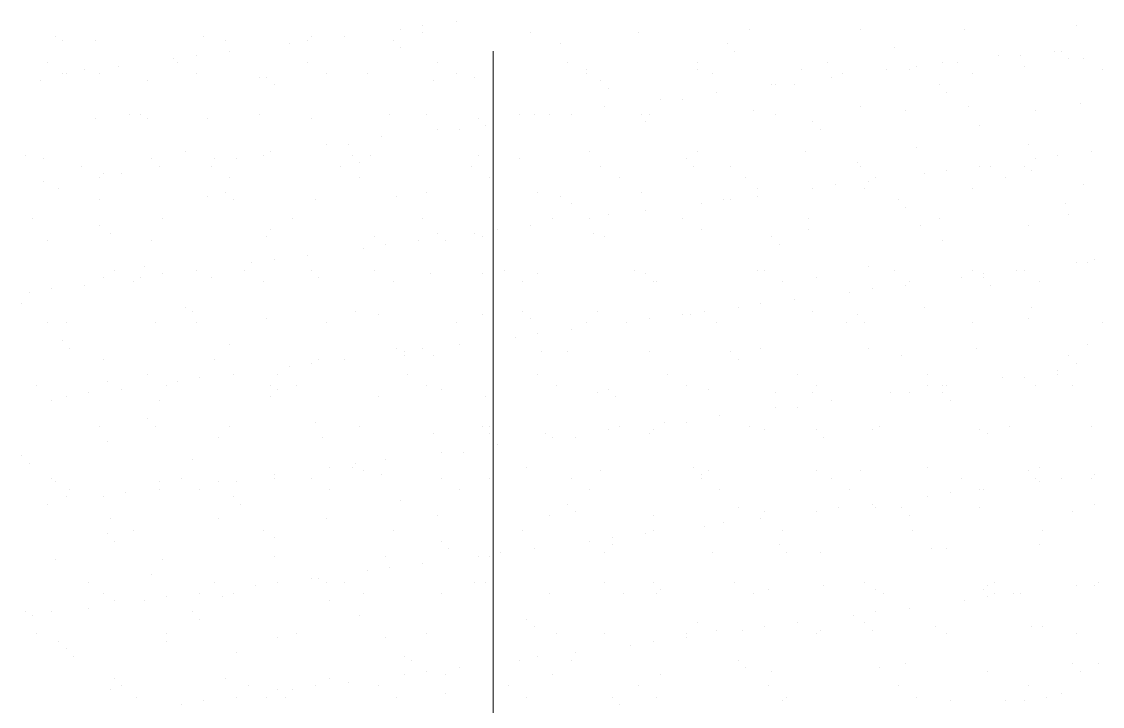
# Model space of a CAD drawing. Header units: millimetres. Extents: x 21 to 236, y 15 to 64.
# Drawn here: x 57.628 to 58.947, y 29.751 to 30.587 of the extents above; entities that cross this region are included whole.
import ezdxf

# ---------------------------------------------------------------- set-up
doc = ezdxf.new("R2010")
doc.units = ezdxf.units.MM
doc.layers.add('PDF_Cota', color=90, linetype='Continuous')
doc.layers.add('PDF_Grama', color=7, linetype='Continuous', true_color=0x397200)

msp = doc.modelspace()

# ---------------------------------------------------------------- linework, layer by layer
at = {"layer": 'PDF_Cota', "lineweight": 0}
msp.add_lwpolyline([(58.2034, 30.5512), (58.2034, 27.0023)], dxfattribs=at)
at = {"layer": 'PDF_Grama', "lineweight": 20}
for points in [[(58.158, 30.5874), (58.158, 30.5874)], [(58.0901, 30.5783), (58.0901, 30.5783)], [(58.1173, 30.5829), (58.1173, 30.5829)], [(58.1173, 30.5738), (58.1173, 30.5738)], [(58.2487, 30.5738), (58.2487, 30.5738)], [(58.3801, 30.5738), (58.3801, 30.5738)], [(58.5161, 30.5783), (58.5161, 30.5783)], [(58.6521, 30.5783), (58.6521, 30.5783)], [(58.779, 30.5783), (58.779, 30.5783)], [(58.915, 30.5829), (58.915, 30.5829)], [(57.6685, 30.5693), (57.6685, 30.5693)], [(57.6776, 30.5647), (57.6776, 30.5647)], [(57.7184, 30.5647), (57.7184, 30.5647)], [(57.8498, 30.5693), (57.8498, 30.5693)], [(57.877, 30.5647), (57.877, 30.5647)], [(57.9541, 30.5602), (57.9541, 30.5602)], [(57.9768, 30.5647), (57.9768, 30.5647)], [(57.9813, 30.5693), (57.9813, 30.5693)], [(58.0221, 30.5693), (58.0221, 30.5693)], [(58.081, 30.5647), (58.081, 30.5647)], [(58.285, 30.5602), (58.285, 30.5602)], [(58.4889, 30.5602), (58.4889, 30.5602)], [(57.8408, 30.5466), (57.8408, 30.5466)], [(57.8816, 30.5512), (57.8816, 30.5512)], [(58.0901, 30.5557), (58.0901, 30.5557)], [(58.498, 30.5512), (58.498, 30.5512)], [(58.6929, 30.5557), (58.6929, 30.5557)], [(58.8198, 30.5466), (58.8198, 30.5466)], [(58.847, 30.5466), (58.847, 30.5466)], [(58.8878, 30.5512), (58.8878, 30.5512)], [(58.8968, 30.5512), (58.8968, 30.5512)], [(57.6595, 30.5376), (57.6595, 30.5376)], [(57.8136, 30.5421), (57.8136, 30.5421)], [(57.8181, 30.5376), (57.8181, 30.5376)], [(57.9768, 30.5376), (57.9768, 30.5376)], [(58.1354, 30.5376), (58.1354, 30.5376)], [(58.294, 30.5376), (58.294, 30.5376)], [(58.4527, 30.5376), (58.4527, 30.5376)], [(58.6113, 30.5376), (58.6113, 30.5376)], [(58.7518, 30.5376), (58.7518, 30.5376)], [(58.7699, 30.5376), (58.7699, 30.5376)], [(58.9059, 30.5421), (58.9059, 30.5421)], [(58.924, 30.5421), (58.924, 30.5421)], [(57.6776, 30.524), (57.6776, 30.524)], [(57.6821, 30.524), (57.6821, 30.524)], [(57.7048, 30.5285), (57.7048, 30.5285)], [(57.7229, 30.524), (57.7229, 30.524)], [(57.7456, 30.533), (57.7456, 30.533)], [(57.8408, 30.524), (57.8408, 30.524)], [(57.9994, 30.524), (57.9994, 30.524)], [(58.0493, 30.524), (58.0493, 30.524)], [(58.158, 30.524), (58.158, 30.524)], [(58.3167, 30.5285), (58.3167, 30.5285)], [(58.3167, 30.524), (58.3167, 30.524)], [(58.4527, 30.5285), (58.4527, 30.5285)], [(58.4708, 30.524), (58.4708, 30.524)], [(58.5796, 30.5285), (58.5796, 30.5285)], [(58.6294, 30.524), (58.6294, 30.524)], [(58.6838, 30.5285), (58.6838, 30.5285)], [(58.711, 30.5285), (58.711, 30.5285)], [(58.7201, 30.533), (58.7201, 30.533)], [(58.7881, 30.524), (58.7881, 30.524)], [(58.8515, 30.533), (58.8515, 30.533)], [(58.9467, 30.5285), (58.9467, 30.5285)], [(57.6504, 30.5149), (57.6504, 30.5149)], [(57.7819, 30.5149), (57.7819, 30.5149)], [(57.9178, 30.5194), (57.9178, 30.5194)], [(57.9269, 30.5194), (57.9269, 30.5194)], [(57.936, 30.5104), (57.936, 30.5104)], [(58.1309, 30.5149), (58.1309, 30.5149)], [(58.1807, 30.5194), (58.1807, 30.5194)], [(58.3348, 30.5149), (58.3348, 30.5149)], [(58.5433, 30.5104), (58.5433, 30.5104)], [(58.5478, 30.5104), (58.5478, 30.5104)], [(58.5705, 30.5104), (58.5705, 30.5104)], [(58.6158, 30.5194), (58.6158, 30.5194)], [(58.7473, 30.5104), (58.7473, 30.5104)], [(58.3439, 30.5058), (58.3439, 30.5058)], [(58.4753, 30.5013), (58.4753, 30.5013)], [(58.7563, 30.5013), (58.7563, 30.5013)], [(58.3393, 30.4832), (58.3393, 30.4832)], [(58.4073, 30.4922), (58.4073, 30.4922)], [(58.4345, 30.4922), (58.4345, 30.4922)], [(58.6521, 30.4832), (58.6521, 30.4832)], [(58.7835, 30.4832), (58.7835, 30.4832)], [(58.9195, 30.4877), (58.9195, 30.4877)], [(57.7184, 30.4696), (57.7184, 30.4696)], [(57.7592, 30.4741), (57.7592, 30.4741)], [(57.7728, 30.4741), (57.7728, 30.4741)], [(57.7819, 30.4696), (57.7819, 30.4696)], [(57.8544, 30.4696), (57.8544, 30.4696)], [(57.9178, 30.4741), (57.9178, 30.4741)], [(57.9813, 30.4696), (57.9813, 30.4696)], [(57.9813, 30.4696), (57.9813, 30.4696)], [(58.0765, 30.4741), (58.0765, 30.4741)], [(58.1218, 30.4741), (58.1218, 30.4741)], [(58.1852, 30.4696), (58.1852, 30.4696)], [(58.2351, 30.4741), (58.2351, 30.4741)], [(58.2532, 30.4741), (58.2532, 30.4741)], [(58.2714, 30.4741), (58.2714, 30.4741)], [(58.2986, 30.4741), (58.2986, 30.4741)], [(58.3847, 30.4741), (58.3847, 30.4741)], [(58.3937, 30.4741), (58.3937, 30.4741)], [(58.5206, 30.4786), (58.5206, 30.4786)], [(58.5478, 30.4741), (58.5478, 30.4741)], [(58.7065, 30.4786), (58.7065, 30.4786)], [(58.8651, 30.4786), (58.8651, 30.4786)], [(58.1354, 30.456), (58.1354, 30.456)], [(58.1626, 30.456), (58.1626, 30.456)], [(58.1943, 30.4605), (58.1943, 30.4605)], [(58.2034, 30.465), (58.2034, 30.465)], [(58.3892, 30.465), (58.3892, 30.465)], [(58.5932, 30.465), (58.5932, 30.465)], [(58.6022, 30.456), (58.6022, 30.456)], [(58.7971, 30.4605), (58.7971, 30.4605)], [(58.0674, 30.4469), (58.0674, 30.4469)], [(57.8272, 30.4288), (57.8272, 30.4288)], [(57.9314, 30.4288), (57.9314, 30.4288)], [(57.9994, 30.4378), (57.9994, 30.4378)], [(58.0266, 30.4378), (58.0266, 30.4378)], [(58.3212, 30.4288), (58.3212, 30.4288)], [(58.4527, 30.4288), (58.4527, 30.4288)], [(58.5841, 30.4288), (58.5841, 30.4288)], [(58.7201, 30.4333), (58.7201, 30.4333)], [(58.856, 30.4378), (58.856, 30.4378)], [(58.9331, 30.4288), (58.9331, 30.4288)], [(57.6323, 30.4242), (57.6323, 30.4242)], [(57.655, 30.4197), (57.655, 30.4197)], [(57.7864, 30.4197), (57.7864, 30.4197)], [(57.8634, 30.4197), (57.8634, 30.4197)], [(57.8906, 30.4197), (57.8906, 30.4197)], [(57.9224, 30.4242), (57.9224, 30.4242)], [(58.0311, 30.4242), (58.0311, 30.4242)], [(58.0402, 30.4152), (58.0402, 30.4152)], [(58.0538, 30.4242), (58.0538, 30.4242)], [(58.1852, 30.4242), (58.1852, 30.4242)], [(58.2351, 30.4197), (58.2351, 30.4197)], [(58.4391, 30.4197), (58.4391, 30.4197)], [(58.6475, 30.4152), (58.6475, 30.4152)], [(58.8651, 30.4197), (58.8651, 30.4197)], [(58.8923, 30.4242), (58.8923, 30.4242)], [(57.7003, 30.4106), (57.7003, 30.4106)], [(57.7275, 30.4016), (57.7275, 30.4016)], [(57.7501, 30.4016), (57.7501, 30.4016)], [(57.7955, 30.4106), (57.7955, 30.4106)], [(57.8589, 30.4106), (57.8589, 30.4106)], [(58.0175, 30.4106), (58.0175, 30.4106)], [(58.1762, 30.4106), (58.1762, 30.4106)], [(58.3348, 30.4106), (58.3348, 30.4106)], [(58.4481, 30.4106), (58.4481, 30.4106)], [(58.4934, 30.4106), (58.4934, 30.4106)], [(58.6521, 30.4106), (58.6521, 30.4106)], [(58.7291, 30.4016), (58.7291, 30.4016)], [(58.7563, 30.4061), (58.7563, 30.4061)], [(58.7971, 30.4106), (58.7971, 30.4106)], [(58.8107, 30.4106), (58.8107, 30.4106)], [(58.8515, 30.4106), (58.8515, 30.4106)], [(58.8606, 30.4061), (58.8606, 30.4061)], [(57.655, 30.3925), (57.655, 30.3925)], [(57.7229, 30.397), (57.7229, 30.397)], [(57.8816, 30.397), (57.8816, 30.397)], [(58.0402, 30.397), (58.0402, 30.397)], [(58.1988, 30.397), (58.1988, 30.397)], [(58.3575, 30.397), (58.3575, 30.397)], [(58.5116, 30.397), (58.5116, 30.397)], [(58.6611, 30.3925), (58.6611, 30.3925)], [(58.6702, 30.397), (58.6702, 30.397)], [(58.8288, 30.397), (58.8288, 30.397)], [(57.6731, 30.3835), (57.6731, 30.3835)], [(57.877, 30.3789), (57.877, 30.3789)], [(58.1218, 30.3789), (58.1218, 30.3789)], [(58.2578, 30.3789), (58.2578, 30.3789)], [(58.3847, 30.3789), (58.3847, 30.3789)], [(58.5252, 30.3835), (58.5252, 30.3835)], [(58.5932, 30.3835), (58.5932, 30.3835)], [(58.6204, 30.388), (58.6204, 30.388)], [(58.6566, 30.3835), (58.6566, 30.3835)], [(58.7881, 30.3835), (58.7881, 30.3835)], [(58.924, 30.388), (58.924, 30.388)], [(57.7229, 30.3699), (57.7229, 30.3699)], [(57.8544, 30.3744), (57.8544, 30.3744)], [(57.8861, 30.3699), (57.8861, 30.3699)], [(57.9858, 30.3699), (57.9858, 30.3699)], [(58.0855, 30.3744), (58.0855, 30.3744)], [(58.285, 30.3744), (58.285, 30.3744)], [(58.2986, 30.3653), (58.2986, 30.3653)], [(58.4572, 30.3653), (58.4572, 30.3653)], [(58.4844, 30.3699), (58.4844, 30.3699)], [(58.4934, 30.3699), (58.4934, 30.3699)], [(58.5252, 30.3744), (58.5252, 30.3744)], [(58.6974, 30.3699), (58.6974, 30.3699)], [(58.9014, 30.3653), (58.9014, 30.3653)], [(58.3439, 30.3517), (58.3439, 30.3517)], [(58.3892, 30.3563), (58.3892, 30.3563)], [(58.7065, 30.3608), (58.7065, 30.3608)], [(58.9059, 30.3517), (58.9059, 30.3517)], [(57.6414, 30.3472), (57.6414, 30.3472)], [(57.7229, 30.3381), (57.7229, 30.3381)], [(57.8, 30.3472), (57.8, 30.3472)], [(57.9586, 30.3472), (57.9586, 30.3472)], [(58.1173, 30.3472), (58.1173, 30.3472)], [(58.2487, 30.3381), (58.2487, 30.3381)], [(58.2759, 30.3472), (58.2759, 30.3472)], [(58.3212, 30.3472), (58.3212, 30.3472)], [(58.4345, 30.3472), (58.4345, 30.3472)], [(58.5886, 30.3472), (58.5886, 30.3472)], [(58.7246, 30.3381), (58.7246, 30.3381)], [(58.7473, 30.3472), (58.7473, 30.3472)], [(58.856, 30.3381), (58.856, 30.3381)], [(57.7365, 30.3291), (57.7365, 30.3291)], [(57.9269, 30.3245), (57.9269, 30.3245)], [(57.9314, 30.3336), (57.9314, 30.3336)], [(58.0583, 30.3245), (58.0583, 30.3245)], [(58.1354, 30.3291), (58.1354, 30.3291)], [(58.1807, 30.3291), (58.1807, 30.3291)], [(58.1898, 30.3245), (58.1898, 30.3245)], [(58.2079, 30.3336), (58.2079, 30.3336)], [(58.3257, 30.3291), (58.3257, 30.3291)], [(58.3393, 30.3245), (58.3393, 30.3245)], [(58.4572, 30.3336), (58.4572, 30.3336)], [(58.5433, 30.3245), (58.5433, 30.3245)], [(58.5886, 30.3336), (58.5886, 30.3336)], [(57.6595, 30.32), (57.6595, 30.32)], [(57.7864, 30.32), (57.7864, 30.32)], [(58.0447, 30.3109), (58.0447, 30.3109)], [(58.0719, 30.3155), (58.0719, 30.3155)], [(58.1127, 30.32), (58.1127, 30.32)], [(58.1445, 30.32), (58.1445, 30.32)], [(58.5524, 30.3155), (58.5524, 30.3155)], [(58.7518, 30.32), (58.7518, 30.32)], [(57.936, 30.2973), (57.936, 30.2973)], [(57.9768, 30.3019), (57.9768, 30.3019)], [(58.9376, 30.2973), (58.9376, 30.2973)], [(57.7411, 30.2837), (57.7411, 30.2837)], [(57.7773, 30.2883), (57.7773, 30.2883)], [(57.8408, 30.2837), (57.8408, 30.2837)], [(57.8997, 30.2837), (57.8997, 30.2837)], [(57.9088, 30.2928), (57.9088, 30.2928)], [(57.9813, 30.2837), (57.9813, 30.2837)], [(58.0583, 30.2837), (58.0583, 30.2837)], [(58.217, 30.2837), (58.217, 30.2837)], [(58.3756, 30.2837), (58.3756, 30.2837)], [(58.5252, 30.2837), (58.5252, 30.2837)], [(58.5342, 30.2837), (58.5342, 30.2837)], [(58.6611, 30.2883), (58.6611, 30.2883)], [(58.6929, 30.2837), (58.6929, 30.2837)], [(58.7881, 30.2837), (58.7881, 30.2837)], [(58.8424, 30.2837), (58.8424, 30.2837)], [(58.8515, 30.2837), (58.8515, 30.2837)], [(58.915, 30.2928), (58.915, 30.2928)], [(58.9286, 30.2928), (58.9286, 30.2928)], [(57.7275, 30.2747), (57.7275, 30.2747)], [(57.7637, 30.2701), (57.7637, 30.2701)], [(57.7728, 30.2747), (57.7728, 30.2747)], [(57.8, 30.2792), (57.8, 30.2792)], [(57.8589, 30.2747), (57.8589, 30.2747)], [(57.9224, 30.2701), (57.9224, 30.2701)], [(57.9903, 30.2747), (57.9903, 30.2747)], [(57.9903, 30.2747), (57.9903, 30.2747)], [(58.081, 30.2701), (58.081, 30.2701)], [(58.1263, 30.2792), (58.1263, 30.2792)], [(58.1898, 30.2792), (58.1898, 30.2792)], [(58.2396, 30.2701), (58.2396, 30.2701)], [(58.2578, 30.2792), (58.2578, 30.2792)], [(58.3892, 30.2792), (58.3892, 30.2792)], [(58.3892, 30.2792), (58.3892, 30.2792)], [(58.3983, 30.2701), (58.3983, 30.2701)], [(58.4028, 30.2701), (58.4028, 30.2701)], [(58.5569, 30.2701), (58.5569, 30.2701)], [(58.5977, 30.2747), (58.5977, 30.2747)], [(58.711, 30.2701), (58.711, 30.2701)], [(58.7745, 30.2747), (58.7745, 30.2747)], [(58.8016, 30.2792), (58.8016, 30.2792)], [(58.8016, 30.2747), (58.8016, 30.2747)], [(58.8696, 30.2701), (58.8696, 30.2701)], [(57.6368, 30.2565), (57.6368, 30.2565)], [(57.664, 30.2611), (57.664, 30.2611)], [(57.7048, 30.2656), (57.7048, 30.2656)], [(58.6385, 30.2565), (58.6385, 30.2565)], [(58.6657, 30.2611), (58.6657, 30.2611)], [(58.7065, 30.2656), (58.7065, 30.2656)], [(58.8107, 30.2656), (58.8107, 30.2656)], [(58.5705, 30.2475), (58.5705, 30.2475)], [(57.6278, 30.2429), (57.6278, 30.2429)], [(57.8272, 30.2384), (57.8272, 30.2384)], [(57.8362, 30.2339), (57.8362, 30.2339)], [(58.0357, 30.2339), (58.0357, 30.2339)], [(58.2396, 30.2339), (58.2396, 30.2339)], [(58.3303, 30.2339), (58.3303, 30.2339)], [(58.4617, 30.2339), (58.4617, 30.2339)], [(58.5025, 30.2384), (58.5025, 30.2384)], [(58.5297, 30.2429), (58.5297, 30.2429)], [(58.5932, 30.2339), (58.5932, 30.2339)], [(58.7291, 30.2384), (58.7291, 30.2384)], [(58.8606, 30.2384), (58.8606, 30.2384)], [(57.6595, 30.2203), (57.6595, 30.2203)], [(57.6821, 30.2203), (57.6821, 30.2203)], [(57.7909, 30.2203), (57.7909, 30.2203)], [(57.8408, 30.2203), (57.8408, 30.2203)], [(57.9269, 30.2248), (57.9269, 30.2248)], [(57.9994, 30.2203), (57.9994, 30.2203)], [(58.0629, 30.2293), (58.0629, 30.2293)], [(58.158, 30.2203), (58.158, 30.2203)], [(58.1898, 30.2293), (58.1898, 30.2293)], [(58.2487, 30.2248), (58.2487, 30.2248)], [(58.3167, 30.2203), (58.3167, 30.2203)], [(58.3665, 30.2203), (58.3665, 30.2203)], [(58.3937, 30.2248), (58.3937, 30.2248)], [(58.4345, 30.2293), (58.4345, 30.2293)], [(58.4436, 30.2293), (58.4436, 30.2293)], [(58.4753, 30.2203), (58.4753, 30.2203)], [(58.6339, 30.2203), (58.6339, 30.2203)], [(58.6475, 30.2293), (58.6475, 30.2293)], [(58.6566, 30.2203), (58.6566, 30.2203)], [(58.7881, 30.2203), (58.7881, 30.2203)], [(58.856, 30.2248), (58.856, 30.2248)], [(58.9467, 30.2203), (58.9467, 30.2203)], [(58.2578, 30.2067), (58.2578, 30.2067)], [(58.2986, 30.2112), (58.2986, 30.2112)], [(57.6776, 30.1976), (57.6776, 30.1976)], [(57.8816, 30.1931), (57.8816, 30.1931)], [(58.1626, 30.1931), (58.1626, 30.1931)], [(58.2306, 30.2022), (58.2306, 30.2022)], [(58.9286, 30.1931), (58.9286, 30.1931)], [(57.6867, 30.1886), (57.6867, 30.1886)], [(58.0855, 30.1886), (58.0855, 30.1886)], [(58.0946, 30.184), (58.0946, 30.184)], [(58.0946, 30.1795), (58.0946, 30.1795)], [(58.1173, 30.1886), (58.1173, 30.1886)], [(58.1309, 30.1795), (58.1309, 30.1795)], [(58.2623, 30.184), (58.2623, 30.184)], [(58.294, 30.184), (58.294, 30.184)], [(58.3937, 30.184), (58.3937, 30.184)], [(58.4934, 30.184), (58.4934, 30.184)], [(58.5297, 30.1886), (58.5297, 30.1886)], [(58.6611, 30.1886), (58.6611, 30.1886)], [(58.7019, 30.1795), (58.7019, 30.1795)], [(58.7926, 30.1886), (58.7926, 30.1886)], [(58.9059, 30.1795), (58.9059, 30.1795)], [(57.7275, 30.175), (57.7275, 30.175)], [(57.8634, 30.175), (57.8634, 30.175)], [(57.9541, 30.1659), (57.9541, 30.1659)], [(57.9813, 30.1704), (57.9813, 30.1704)], [(57.9903, 30.175), (57.9903, 30.175)], [(58.0221, 30.175), (58.0221, 30.175)], [(58.5025, 30.175), (58.5025, 30.175)], [(58.915, 30.1704), (58.915, 30.1704)], [(57.7819, 30.1568), (57.7819, 30.1568)], [(57.8453, 30.1523), (57.8453, 30.1523)], [(57.8861, 30.1568), (57.8861, 30.1568)], [(57.9405, 30.1568), (57.9405, 30.1568)], [(58.0991, 30.1568), (58.0991, 30.1568)], [(58.2578, 30.1568), (58.2578, 30.1568)], [(58.4164, 30.1568), (58.4164, 30.1568)], [(58.575, 30.1568), (58.575, 30.1568)], [(58.7337, 30.1568), (58.7337, 30.1568)], [(58.8243, 30.1523), (58.8243, 30.1523)], [(58.8515, 30.1523), (58.8515, 30.1523)], [(58.8923, 30.1614), (58.8923, 30.1614)], [(58.8923, 30.1568), (58.8923, 30.1568)], [(57.6459, 30.1432), (57.6459, 30.1432)], [(57.732, 30.1478), (57.732, 30.1478)], [(57.7501, 30.1387), (57.7501, 30.1387)], [(57.8045, 30.1432), (57.8045, 30.1432)], [(57.8181, 30.1478), (57.8181, 30.1478)], [(57.9314, 30.1432), (57.9314, 30.1432)], [(57.9405, 30.1387), (57.9405, 30.1387)], [(57.9632, 30.1432), (57.9632, 30.1432)], [(58.1218, 30.1432), (58.1218, 30.1432)], [(58.1399, 30.1387), (58.1399, 30.1387)], [(58.2804, 30.1432), (58.2804, 30.1432)], [(58.3439, 30.1387), (58.3439, 30.1387)], [(58.4391, 30.1432), (58.4391, 30.1432)], [(58.4663, 30.1387), (58.4663, 30.1387)], [(58.5977, 30.1432), (58.5977, 30.1432)], [(58.7337, 30.1432), (58.7337, 30.1432)], [(58.7518, 30.1432), (58.7518, 30.1432)], [(58.7563, 30.1432), (58.7563, 30.1432)], [(58.8651, 30.1432), (58.8651, 30.1432)], [(58.9104, 30.1432), (58.9104, 30.1432)], [(57.664, 30.1251), (57.664, 30.1251)], [(57.6821, 30.1296), (57.6821, 30.1296)], [(57.7093, 30.1342), (57.7093, 30.1342)], [(57.7955, 30.1251), (57.7955, 30.1251)], [(57.9314, 30.1296), (57.9314, 30.1296)], [(58.0629, 30.1296), (58.0629, 30.1296)], [(58.1943, 30.1296), (58.1943, 30.1296)], [(58.3303, 30.1342), (58.3303, 30.1342)], [(58.3529, 30.1296), (58.3529, 30.1296)], [(58.5478, 30.1342), (58.5478, 30.1342)], [(58.5932, 30.1342), (58.5932, 30.1342)], [(58.6158, 30.1251), (58.6158, 30.1251)], [(58.6883, 30.1342), (58.6883, 30.1342)], [(58.711, 30.1342), (58.711, 30.1342)], [(58.7518, 30.1342), (58.7518, 30.1342)], [(58.7609, 30.1251), (58.7609, 30.1251)], [(58.5478, 30.116), (58.5478, 30.116)], [(58.575, 30.116), (58.575, 30.116)], [(57.7819, 30.1024), (57.7819, 30.1024)], [(58.4798, 30.107), (58.4798, 30.107)], [(57.7229, 30.0934), (57.7229, 30.0934)], [(57.7909, 30.0934), (57.7909, 30.0934)], [(57.8816, 30.0934), (57.8816, 30.0934)], [(57.9858, 30.0979), (57.9858, 30.0979)], [(58.0402, 30.0934), (58.0402, 30.0934)], [(58.1898, 30.0934), (58.1898, 30.0934)], [(58.1988, 30.0934), (58.1988, 30.0934)], [(58.3439, 30.0888), (58.3439, 30.0888)], [(58.3575, 30.0934), (58.3575, 30.0934)], [(58.3983, 30.0888), (58.3983, 30.0888)], [(58.4119, 30.0979), (58.4119, 30.0979)], [(58.4391, 30.0979), (58.4391, 30.0979)], [(58.5161, 30.0934), (58.5161, 30.0934)], [(58.5342, 30.0888), (58.5342, 30.0888)], [(58.5977, 30.0888), (58.5977, 30.0888)], [(58.6657, 30.0888), (58.6657, 30.0888)], [(58.6747, 30.0934), (58.6747, 30.0934)], [(58.7971, 30.0888), (58.7971, 30.0888)], [(58.8334, 30.0934), (58.8334, 30.0934)], [(58.9331, 30.0934), (58.9331, 30.0934)], [(57.732, 30.0752), (57.732, 30.0752)], [(57.868, 30.0798), (57.868, 30.0798)], [(57.9949, 30.0798), (57.9949, 30.0798)], [(58.1309, 30.0843), (58.1309, 30.0843)], [(58.1988, 30.0843), (58.1988, 30.0843)], [(58.2668, 30.0843), (58.2668, 30.0843)], [(58.2759, 30.0798), (58.2759, 30.0798)], [(58.3031, 30.0798), (58.3031, 30.0798)], [(58.3937, 30.0843), (58.3937, 30.0843)], [(58.6068, 30.0798), (58.6068, 30.0798)], [(58.8062, 30.0843), (58.8062, 30.0843)], [(58.1399, 30.0617), (58.1399, 30.0617)], [(58.1671, 30.0617), (58.1671, 30.0617)], [(58.2079, 30.0707), (58.2079, 30.0707)], [(57.6278, 30.0571), (57.6278, 30.0571)], [(57.6368, 30.0481), (57.6368, 30.0481)], [(57.8362, 30.0526), (57.8362, 30.0526)], [(58.0357, 30.0481), (58.0357, 30.0481)], [(58.0719, 30.0526), (58.0719, 30.0526)], [(57.936, 30.0345), (57.936, 30.0345)], [(58.0039, 30.0435), (58.0039, 30.0435)], [(58.0311, 30.0435), (58.0311, 30.0435)], [(58.0447, 30.039), (58.0447, 30.039)], [(58.0674, 30.0345), (58.0674, 30.0345)], [(58.2442, 30.0435), (58.2442, 30.0435)], [(58.3348, 30.039), (58.3348, 30.039)], [(58.4481, 30.0435), (58.4481, 30.0435)], [(58.4572, 30.0345), (58.4572, 30.0345)], [(58.4663, 30.039), (58.4663, 30.039)], [(58.5977, 30.039), (58.5977, 30.039)], [(58.6521, 30.039), (58.6521, 30.039)], [(58.7337, 30.0435), (58.7337, 30.0435)], [(58.856, 30.039), (58.856, 30.039)], [(58.8696, 30.0435), (58.8696, 30.0435)], [(58.9376, 30.0345), (58.9376, 30.0345)], [(57.664, 30.0299), (57.664, 30.0299)], [(57.6685, 30.0254), (57.6685, 30.0254)], [(57.7955, 30.0254), (57.7955, 30.0254)], [(57.8226, 30.0299), (57.8226, 30.0299)], [(57.868, 30.0254), (57.868, 30.0254)], [(57.8906, 30.0254), (57.8906, 30.0254)], [(57.936, 30.0299), (57.936, 30.0299)], [(57.9813, 30.0299), (57.9813, 30.0299)], [(58.1399, 30.0299), (58.1399, 30.0299)], [(58.1988, 30.0299), (58.1988, 30.0299)], [(58.2986, 30.0299), (58.2986, 30.0299)], [(58.4572, 30.0299), (58.4572, 30.0299)], [(58.6158, 30.0299), (58.6158, 30.0299)], [(58.7745, 30.0299), (58.7745, 30.0299)], [(58.8651, 30.0299), (58.8651, 30.0299)], [(58.8696, 30.0254), (58.8696, 30.0254)], [(58.8968, 30.0299), (58.8968, 30.0299)], [(58.9331, 30.0299), (58.9331, 30.0299)], [(57.6821, 30.0073), (57.6821, 30.0073)], [(57.6867, 30.0163), (57.6867, 30.0163)], [(57.7275, 30.0073), (57.7275, 30.0073)], [(57.7547, 30.0118), (57.7547, 30.0118)], [(57.7955, 30.0163), (57.7955, 30.0163)], [(57.8453, 30.0163), (57.8453, 30.0163)], [(57.8861, 30.0073), (57.8861, 30.0073)], [(58.0039, 30.0163), (58.0039, 30.0163)], [(58.1626, 30.0163), (58.1626, 30.0163)], [(58.3212, 30.0163), (58.3212, 30.0163)], [(58.4798, 30.0163), (58.4798, 30.0163)], [(58.6385, 30.0163), (58.6385, 30.0163)], [(58.7337, 30.0073), (58.7337, 30.0073)], [(58.7609, 30.0118), (58.7609, 30.0118)], [(58.7971, 30.0163), (58.7971, 30.0163)], [(58.8016, 30.0163), (58.8016, 30.0163)], [(57.6595, 29.9982), (57.6595, 29.9982)], [(57.8952, 29.9982), (57.8952, 29.9982)], [(58.0901, 30.0027), (58.0901, 30.0027)], [(58.294, 29.9982), (58.294, 29.9982)], [(58.5025, 29.9937), (58.5025, 29.9937)], [(58.6249, 29.9937), (58.6249, 29.9937)], [(58.6657, 29.9982), (58.6657, 29.9982)], [(58.6702, 29.9937), (58.6702, 29.9937)], [(58.7019, 29.9937), (58.7019, 29.9937)], [(58.7971, 29.9937), (58.7971, 29.9937)], [(58.9376, 29.9982), (58.9376, 29.9982)], [(57.7365, 29.9801), (57.7365, 29.9801)], [(57.868, 29.9801), (57.868, 29.9801)], [(57.9994, 29.9801), (57.9994, 29.9801)], [(58.1354, 29.9846), (58.1354, 29.9846)], [(58.2714, 29.9846), (58.2714, 29.9846)], [(58.3031, 29.9891), (58.3031, 29.9891)], [(58.3983, 29.9846), (58.3983, 29.9846)], [(58.5297, 29.9801), (58.5297, 29.9801)], [(58.5342, 29.9891), (58.5342, 29.9891)], [(58.5977, 29.9891), (58.5977, 29.9891)], [(58.711, 29.9846), (58.711, 29.9846)], [(58.9104, 29.9891), (58.9104, 29.9891)], [(57.7637, 29.9665), (57.7637, 29.9665)], [(57.9224, 29.9665), (57.9224, 29.9665)], [(58.081, 29.9665), (58.081, 29.9665)], [(58.2396, 29.9665), (58.2396, 29.9665)], [(58.3983, 29.9665), (58.3983, 29.9665)], [(58.4617, 29.971), (58.4617, 29.971)], [(58.4844, 29.9755), (58.4844, 29.9755)], [(58.5569, 29.9665), (58.5569, 29.9665)], [(58.7155, 29.9665), (58.7155, 29.9665)], [(58.8742, 29.9665), (58.8742, 29.9665)], [(57.732, 29.9619), (57.732, 29.9619)], [(57.7411, 29.9529), (57.7411, 29.9529)], [(57.936, 29.9574), (57.936, 29.9574)], [(58.1399, 29.9529), (58.1399, 29.9529)], [(58.3212, 29.9529), (58.3212, 29.9529)], [(58.3484, 29.9574), (58.3484, 29.9574)], [(58.3892, 29.9619), (58.3892, 29.9619)], [(58.149, 29.9438), (58.149, 29.9438)], [(58.2532, 29.9438), (58.2532, 29.9438)], [(58.3484, 29.9483), (58.3484, 29.9483)], [(58.5524, 29.9483), (58.5524, 29.9483)], [(58.7382, 29.9438), (58.7382, 29.9438)], [(58.7563, 29.9438), (58.7563, 29.9438)], [(58.8696, 29.9483), (58.8696, 29.9483)], [(57.6685, 29.9302), (57.6685, 29.9302)], [(57.8, 29.9302), (57.8, 29.9302)], [(57.936, 29.9347), (57.936, 29.9347)], [(58.0719, 29.9347), (58.0719, 29.9347)], [(58.1852, 29.9347), (58.1852, 29.9347)], [(58.1988, 29.9347), (58.1988, 29.9347)], [(58.2124, 29.9393), (58.2124, 29.9393)], [(58.3393, 29.9393), (58.3393, 29.9393)], [(58.4708, 29.9393), (58.4708, 29.9393)], [(58.5614, 29.9393), (58.5614, 29.9393)], [(58.6022, 29.9393), (58.6022, 29.9393)], [(58.0493, 29.9166), (58.0493, 29.9166)], [(58.0765, 29.9211), (58.0765, 29.9211)], [(58.1173, 29.9257), (58.1173, 29.9257)], [(57.7093, 29.903), (57.7093, 29.903)], [(57.7864, 29.9121), (57.7864, 29.9121)], [(57.8634, 29.903), (57.8634, 29.903)], [(57.9405, 29.903), (57.9405, 29.903)], [(57.9813, 29.9075), (57.9813, 29.9075)], [(57.9903, 29.9075), (57.9903, 29.9075)], [(57.9994, 29.903), (57.9994, 29.903)], [(58.0221, 29.903), (58.0221, 29.903)], [(58.1807, 29.903), (58.1807, 29.903)], [(58.1943, 29.903), (58.1943, 29.903)], [(58.3393, 29.903), (58.3393, 29.903)], [(58.3983, 29.903), (58.3983, 29.903)], [(58.498, 29.903), (58.498, 29.903)], [(58.6566, 29.903), (58.6566, 29.903)], [(58.8152, 29.903), (58.8152, 29.903)], [(58.9422, 29.903), (58.9422, 29.903)], [(57.7275, 29.8894), (57.7275, 29.8894)], [(57.8453, 29.8894), (57.8453, 29.8894)], [(57.8861, 29.8894), (57.8861, 29.8894)], [(57.9133, 29.8985), (57.9133, 29.8985)], [(58.0447, 29.8894), (58.0447, 29.8894)], [(58.1399, 29.8894), (58.1399, 29.8894)], [(58.2034, 29.8894), (58.2034, 29.8894)], [(58.2714, 29.8894), (58.2714, 29.8894)], [(58.362, 29.8894), (58.362, 29.8894)], [(58.4028, 29.8894), (58.4028, 29.8894)], [(58.4073, 29.894), (58.4073, 29.894)], [(58.5206, 29.8894), (58.5206, 29.8894)], [(58.5388, 29.894), (58.5388, 29.894)], [(58.6068, 29.8985), (58.6068, 29.8985)], [(58.6702, 29.894), (58.6702, 29.894)], [(58.6793, 29.8894), (58.6793, 29.8894)], [(58.8016, 29.894), (58.8016, 29.894)], [(58.8062, 29.8985), (58.8062, 29.8985)], [(58.8152, 29.8894), (58.8152, 29.8894)], [(58.8379, 29.8894), (58.8379, 29.8894)], [(58.847, 29.8894), (58.847, 29.8894)], [(58.915, 29.8985), (58.915, 29.8985)], [(58.9376, 29.8985), (58.9376, 29.8985)], [(57.7411, 29.8804), (57.7411, 29.8804)], [(57.7773, 29.8804), (57.7773, 29.8804)], [(57.8045, 29.8849), (57.8045, 29.8849)], [(57.8725, 29.8849), (57.8725, 29.8849)], [(58.0039, 29.8804), (58.0039, 29.8804)], [(58.779, 29.8804), (58.779, 29.8804)], [(58.8062, 29.8849), (58.8062, 29.8849)], [(57.6323, 29.8668), (57.6323, 29.8668)], [(57.6414, 29.8622), (57.6414, 29.8622)], [(57.664, 29.8668), (57.664, 29.8668)], [(57.7093, 29.8713), (57.7093, 29.8713)], [(57.8362, 29.8668), (57.8362, 29.8668)], [(58.0402, 29.8622), (58.0402, 29.8622)], [(58.643, 29.8622), (58.643, 29.8622)], [(58.6702, 29.8668), (58.6702, 29.8668)], [(58.711, 29.8713), (58.711, 29.8713)], [(57.8453, 29.8577), (57.8453, 29.8577)], [(58.2442, 29.8577), (58.2442, 29.8577)], [(58.2532, 29.8486), (58.2532, 29.8486)], [(58.4527, 29.8532), (58.4527, 29.8532)], [(58.5342, 29.8486), (58.5342, 29.8486)], [(58.575, 29.8532), (58.575, 29.8532)], [(58.6566, 29.8532), (58.6566, 29.8532)], [(58.7427, 29.8486), (58.7427, 29.8486)], [(58.8606, 29.8486), (58.8606, 29.8486)], [(58.8742, 29.8486), (58.8742, 29.8486)], [(57.6459, 29.8396), (57.6459, 29.8396)], [(57.8045, 29.8396), (57.8045, 29.8396)], [(57.9405, 29.835), (57.9405, 29.835)], [(57.9632, 29.8396), (57.9632, 29.8396)], [(58.0719, 29.835), (58.0719, 29.835)], [(58.1218, 29.8396), (58.1218, 29.8396)], [(58.2034, 29.835), (58.2034, 29.835)], [(58.2804, 29.8396), (58.2804, 29.8396)], [(58.3393, 29.8396), (58.3393, 29.8396)], [(58.4391, 29.8396), (58.4391, 29.8396)], [(58.4391, 29.835), (58.4391, 29.835)], [(58.4753, 29.8441), (58.4753, 29.8441)], [(58.507, 29.8441), (58.507, 29.8441)], [(58.5977, 29.8396), (58.5977, 29.8396)], [(58.6022, 29.8441), (58.6022, 29.8441)], [(58.6657, 29.8441), (58.6657, 29.8441)], [(58.7563, 29.8396), (58.7563, 29.8396)], [(58.915, 29.8396), (58.915, 29.8396)], [(57.6731, 29.8305), (57.6731, 29.8305)], [(57.6821, 29.8214), (57.6821, 29.8214)], [(57.8045, 29.8305), (57.8045, 29.8305)], [(58.3711, 29.826), (58.3711, 29.826)], [(58.3983, 29.8305), (58.3983, 29.8305)], [(57.6912, 29.8124), (57.6912, 29.8124)], [(57.8906, 29.8169), (57.8906, 29.8169)], [(58.0946, 29.8124), (58.0946, 29.8124)], [(58.1037, 29.8078), (58.1037, 29.8078)], [(58.2351, 29.8078), (58.2351, 29.8078)], [(58.2578, 29.8124), (58.2578, 29.8124)], [(58.2986, 29.8078), (58.2986, 29.8078)], [(58.3031, 29.8169), (58.3031, 29.8169)], [(58.5025, 29.8078), (58.5025, 29.8078)], [(58.1626, 29.7988), (58.1626, 29.7988)], [(58.5116, 29.7988), (58.5116, 29.7988)], [(58.6747, 29.7988), (58.6747, 29.7988)], [(58.7065, 29.8033), (58.7065, 29.8033)], [(58.9104, 29.8033), (58.9104, 29.8033)], [(58.9422, 29.8033), (58.9422, 29.8033)], [(57.7411, 29.7852), (57.7411, 29.7852)], [(57.877, 29.7852), (57.877, 29.7852)], [(58.0039, 29.7852), (58.0039, 29.7852)], [(58.0946, 29.7897), (58.0946, 29.7897)], [(58.1218, 29.7942), (58.1218, 29.7942)], [(58.1445, 29.7897), (58.1445, 29.7897)], [(58.2759, 29.7897), (58.2759, 29.7897)], [(58.4073, 29.7897), (58.4073, 29.7897)], [(58.5433, 29.7942), (58.5433, 29.7942)], [(58.8062, 29.7942), (58.8062, 29.7942)], [(58.9195, 29.7942), (58.9195, 29.7942)], [(57.7365, 29.7716), (57.7365, 29.7716)], [(57.7501, 29.7761), (57.7501, 29.7761)], [(57.9042, 29.7761), (57.9042, 29.7761)], [(57.9405, 29.7716), (57.9405, 29.7716)], [(57.9586, 29.7716), (57.9586, 29.7716)], [(57.9858, 29.7761), (57.9858, 29.7761)], [(58.0266, 29.7806), (58.0266, 29.7806)], [(58.0629, 29.7761), (58.0629, 29.7761)], [(58.2215, 29.7761), (58.2215, 29.7761)], [(58.3801, 29.7761), (58.3801, 29.7761)], [(58.5388, 29.7761), (58.5388, 29.7761)], [(58.6974, 29.7761), (58.6974, 29.7761)], [(58.856, 29.7761), (58.856, 29.7761)], [(57.7683, 29.7625), (57.7683, 29.7625)], [(57.8498, 29.758), (57.8498, 29.758)], [(57.8906, 29.7625), (57.8906, 29.7625)], [(57.9269, 29.7625), (57.9269, 29.7625)], [(57.9496, 29.7625), (57.9496, 29.7625)], [(58.0855, 29.7625), (58.0855, 29.7625)], [(58.1445, 29.767), (58.1445, 29.767)], [(58.2442, 29.7625), (58.2442, 29.7625)], [(58.3484, 29.7625), (58.3484, 29.7625)], [(58.4028, 29.7625), (58.4028, 29.7625)], [(58.5569, 29.758), (58.5569, 29.758)], [(58.5614, 29.7625), (58.5614, 29.7625)], [(58.7201, 29.7625), (58.7201, 29.7625)], [(58.7609, 29.758), (58.7609, 29.758)], [(58.8288, 29.758), (58.8288, 29.758)], [(58.8515, 29.758), (58.8515, 29.758)], [(58.8787, 29.7625), (58.8787, 29.7625)], [(58.8968, 29.767), (58.8968, 29.767)], [(57.8226, 29.7534), (57.8226, 29.7534)], [(58.3575, 29.7534), (58.3575, 29.7534)]]:
    msp.add_lwpolyline(points, dxfattribs=at)

doc.saveas('drawing.dxf')
